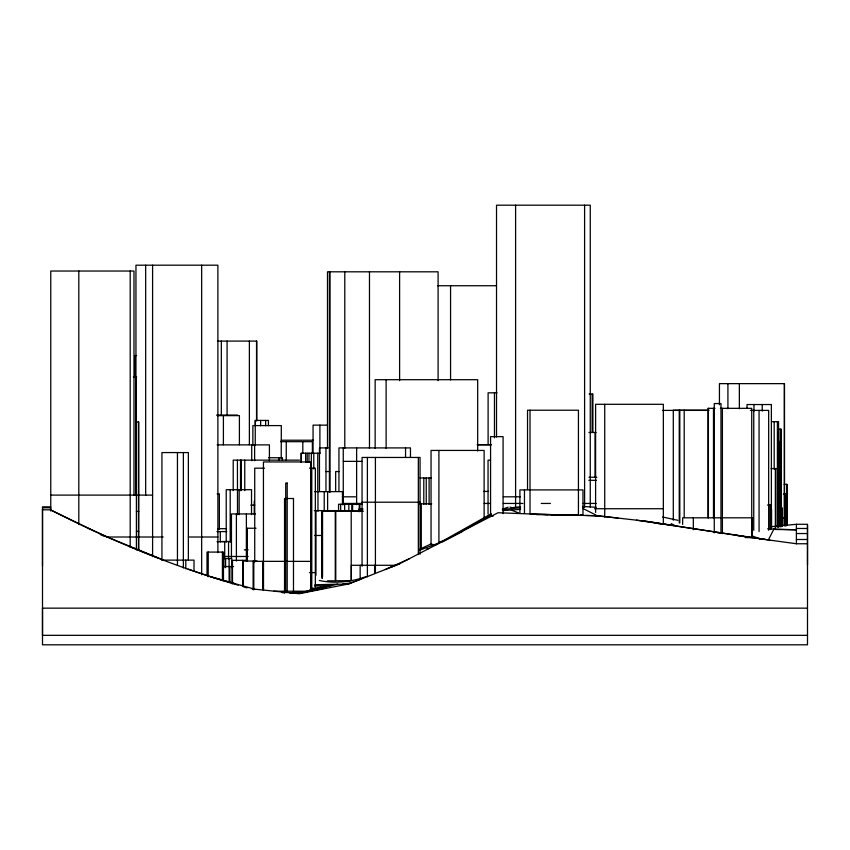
<?xml version="1.0" encoding="UTF-8"?>
<svg xmlns="http://www.w3.org/2000/svg" width="850" height="850" viewBox="0 0 850 850"><rect width="100%" height="100%" fill="white"/><g stroke="black" fill="none" stroke-linecap="round" stroke-linejoin="round"><path stroke-width="1.27" d="M42.5 509.32L42.5 635.332L807.5 635.332M807.5 564.889L807.5 525.194M520.455 506.749L511.881 507.694L511.498 510.17L518.415 512.847M342.667 584.588L342.784 583.971L349.424 583.111M775.678 527.351L773.925 529.072L768.772 539.049L769.803 540.111L636.469 520.179M292.825 592.854L299.168 593.226L307.913 591.26L299.168 593.045L292.836 592.747M491.289 513.697L434.998 545.339M458.745 533.056L491.321 514.643M442.659 541.822L462.623 531.409M409.169 558.875L385.284 569.521M419.921 549.111L431.768 543.628M442.234 541.673L419.624 550.247M390.511 567.449L400.265 563.412M348.022 584.056L361.048 579.084M438.738 542.513L443.487 540.727M344.176 584.279L337.641 584.173L309.209 590.994M502.339 509.171L508.13 507.216M310.154 590.516L330.406 585.618L324.806 585.958L309.91 590.336M365.882 576.651C351.199 581.995 334.507 583.854 319.356 580.476M426.626 549.121L428.644 548.569M306.563 591.271L299.168 592.832L292.623 592.726M307.371 591.579L322.936 588.604M309.453 590.059L314.288 589.103M306.765 592.237L293.314 593.141L299.869 593.045M520.678 507.748L502.488 509.458M771.534 526.649L796.397 524.28L807.5 524.28L807.5 644.81L42.5 644.81L42.5 608.154L807.5 608.154M520.561 509.394L502.934 510.584M317.847 588.072L311.78 588.327M337.641 584.173L314.989 584.758M582.473 506.611L584.619 506.579M314.627 585.979L324.806 585.958M437.527 285.738L496.464 285.738M217.451 341.094L256.764 341.094L256.764 420.771M136.606 355.566L134.746 355.566L134.746 376.709M133.344 376.943L136.691 376.943M497.016 392.828L488.112 392.828L488.112 444.422M589.082 394.06L592.896 394.06L592.896 432.427M715.02 408.329L708.029 408.329L708.029 517.82M720.332 408.329L751.729 408.329L751.729 537.604L745.354 537.604M709.081 410.189L673.296 410.189L673.296 520.242M662.447 410.391L708.539 410.391M750.412 410.391L768.666 410.391L768.666 530.273M216.697 415.055L237.416 415.055M217.249 415.629L239.403 415.629L239.403 444.741M771.556 421.685L778.568 421.685L778.472 527.212L778.377 421.685M327.484 425.138L313.055 425.138L313.055 452.912M777.537 429.154L781.384 429.154L781.384 526.681M588.944 432.469L596.052 432.469M281.191 440.215L313.278 440.215M777.633 441.533L780.056 441.533L780.056 526.384M280.776 441.681L312.386 441.681L312.386 453.549M477.902 444.709L491.013 444.709M217.196 444.879L269.418 444.879L269.418 460.743M477.126 444.794L491.396 444.794M328.291 447.908L319.462 447.908L319.462 491.268M320.248 453.22L301.144 453.22L301.144 462.421M268.568 457.746L282.487 457.746L282.413 460.381M299.455 460.137L233.208 460.137L233.208 490.631M490.599 460.158L488.049 460.158L488.049 514.048M343.262 461.369L361.919 461.369M264.456 468.169L254.734 468.169L254.734 562.062M309.464 468.169L315.339 468.169L315.339 587.191M771.12 468.584L777.707 468.584L777.707 526.469M325.964 471.548L329.609 471.548M338.938 471.548L335.665 471.548L335.665 491.364M588.986 477.222L596.849 477.222M419.964 477.998L431.163 477.998M588.859 480.314L596.487 480.314M784.168 484.33L787.004 484.33L787.004 525.438M483.512 491.428L488.474 491.428M314.755 491.64L343.272 491.64M217.175 493.892L219.374 493.892L219.374 529.348M783.477 494.116L786.091 494.116L786.091 525.778M50.766 495.104L152.596 495.104M342.433 496.814L355.523 496.814M503.296 496.814L520.306 496.814M362.058 502.212L420.059 502.212M342.433 503.444L362.153 503.444M484.139 503.444L490.471 503.444M503.296 503.444L522.92 503.444M541.237 503.444L550.396 503.444M583.111 503.444L596.201 503.444M418.837 503.816L431.726 503.816M362.504 504.263L338.566 504.263L338.566 510.892M767.444 505.049L770.833 505.049L770.854 529.284M250.761 505.123L254.756 505.123M42.5 507.779L50.554 507.779M594.522 508.725L663.34 508.725M363.014 509.001L358.987 509.001L358.987 511.658M770.854 509.394L771.566 509.394L771.566 527.956M42.5 509.766L50.554 509.873L90.823 529.433M314.298 510.616L349.456 510.616M362.982 511.116L335.771 511.116L335.771 580.731L351.209 580.731L351.209 511.116M363.014 511.201L322.108 511.201L322.108 578.191M136.404 511.413L138.762 511.413M255.414 513.942L231.444 513.942L231.444 558.429M536.562 514.643L578.436 514.643L578.436 410.221L527.531 410.221L527.531 489.526M580.38 514.771L582.972 514.771L582.972 489.908L519.903 489.908L519.903 513.464M493.074 516.194L490.567 516.194L490.567 436.645L503.083 436.645L503.083 513.549M781.671 517.724L784.295 517.724M780.162 523.037L781.756 523.037L781.756 525.683M658.123 523.642L663.34 523.642L663.34 404.303L595.606 404.303L595.606 512.454M256.041 528.243L247.074 528.243L247.074 560.798M796.397 528.487L807.5 528.487M217.664 528.689L226.482 528.689M136.404 531.303L138.762 531.303M216.973 531.59L226.748 531.59M717.623 532.833L720.97 532.833L720.97 403.548L714.266 403.548L714.266 532.833M796.397 533.545L807.5 533.545M314.606 535.479L322.161 535.479M106.473 537.009L163.2 537.009M188.403 537.009L217.887 537.009M796.397 539.495L807.5 539.495M221.553 541.514L231.211 541.514M217.048 541.684L224.719 541.684L224.719 558.546M551.714 514.728L597.508 515.716L647.232 521.411L746.672 536.956L796.397 543.756L807.5 543.756M433.659 544.914L431.046 544.914L431.046 450.436L484.128 450.436L484.128 517.352M244.279 549.854L248.157 549.854M224.018 556.484L248.211 556.484M222.562 558.546L231.752 558.546L231.752 567.619M161.936 560.118L194.012 560.118L194.012 571.306M247.562 560.331L232.475 560.331L232.475 583.674M257.093 561.064L242.983 561.064L242.983 585.703M310.632 561.383L253.81 561.34L253.81 589.879M395.962 565.282L351.326 565.282L351.326 580.199M222.615 566.546L233.569 566.546M309.464 572.592L315.339 572.592M327.462 580.816L335.261 580.816L335.261 511.201M273.923 591.218L310.632 591.218L310.632 461.943L263.436 461.943L263.436 589.9L263.436 561.383M281.701 592.482L285.558 592.482M293.261 592.482L300.464 592.482M289.648 592.992L293.484 592.992L293.484 498.514L284.538 498.514L284.538 592.992M775.466 529.476L796.397 529.805L767.614 528.859M282.158 592.546L284.771 592.588M572.645 515.185L530.081 513.963M543.533 514.484L565.951 515.036M585.969 515.472L599.813 515.982M547.782 514.643L498.058 512.731L398.618 564.251L348.893 583.886L299.168 593.736L252.067 588.901M583.111 506.494L596.201 507.259M595.255 515.674L618.099 518.075M644.162 521.061L672.095 525.279M735.133 535.139L750.539 537.476M751.559 535.691L758.891 538.422L765.329 539.495M662.532 517.002L677.832 520.306M254.639 589.167L213.849 577.745L188.201 569.16M210.439 576.597L234.249 583.451M758.859 538.422L759.964 538.751M509.915 507.099L511.881 507.694M238.255 585.204C173.347 566.525 110.723 540.472 50.554 509.873M243.227 586.734L246.957 587.871M162.881 559.81L109.618 538.039L88.676 528.456M132.196 547.549L158.291 558.121M100.279 534.469L103.828 536.138M582.633 508.342L596.137 515.132M671.224 523.621L674.634 525.449M796.397 524.28L796.397 543.798M786.718 484.33L786.718 525.438M785.74 494.116L785.825 525.778M785.453 494.116L785.453 525.778M784.55 525.778L784.497 383.637L719.44 383.637L719.44 404.812M784.348 383.637L784.295 525.576M782.531 517.724L782.531 525.576M782.074 526.118L782.074 507.801L781.798 526.118M780.247 429.154L780.162 527.011M779.811 441.533L779.811 526.384M777.399 421.685L777.399 527.212M777.282 468.584L777.282 526.469M775.359 468.584L775.359 526.469M774.191 421.685L774.191 469.168M771.375 527.521L771.375 404.536L747.012 404.536L747.012 408.51M770.026 505.049L770.026 528.604M762.227 404.536L762.227 411.145M759.061 410.391L759.061 531.59M753.971 404.536L753.971 411.145M753.748 410.391L753.748 530.273M752.388 537.699L752.388 517.809L682.656 517.809L682.656 524.439M739.362 383.637L739.362 408.786M727.919 383.637L727.919 408.786M722.394 408.329L722.394 533.651M713.479 408.329L713.479 517.82M708.39 408.329L708.39 517.82M693.324 517.809L693.324 529.741M684.197 410.189L684.197 517.586M679.809 410.189L679.809 522.888M679.246 410.189L679.246 522.888M604.732 404.303L604.732 517.013M595.032 432.469L595.032 477.286M592.153 394.06L592.121 432.427M590.261 507.216L590.261 205.19L496.527 205.19L496.527 437.006M584.598 205.19L584.598 507.216M530.017 410.221L530.017 513.326M524.461 489.908L524.461 513.464M515.599 205.19L515.599 507.216M494.466 392.828L494.466 437.814M477.679 450.999L477.679 379.706L375.147 379.706L375.147 448.364M450.564 285.738L450.564 379.876M438.908 450.436L438.908 542.289M438.101 380.683L438.101 271.809L327.494 271.809L327.494 448.396M429.101 477.998L429.101 504.443M426.243 477.998L426.243 504.443M423.799 477.998L423.799 504.443M421.292 503.816L421.292 548.314M420.059 554.253L420.059 457.459L362.058 457.459L362.058 566.323M418.338 457.459L418.338 554.551M410.465 457.098L410.465 447.908L338.938 447.908L338.938 491.364M405.546 447.908L405.546 457.098M399.606 271.809L399.606 380.683M386.123 379.706L386.123 448.364M375.413 457.459L375.413 572.868M374.861 565.282L374.861 572.741M369.474 271.809L369.474 448.396M367.391 457.459L367.391 576.799M360.156 565.282L360.156 578.956M359.954 509.001L359.954 511.658M359.89 504.263L359.89 509.564M359.252 504.263L359.252 509.564M356.628 447.908L356.628 504.656M352.623 504.263L352.623 510.892M351.783 504.263L351.783 510.892M348.829 504.263L348.829 510.892M344.792 271.809L344.792 448.396M344.654 504.263L344.654 510.892M343.262 447.908L343.272 504.772M342.465 491.64L342.465 504.772M340.669 504.263L340.669 510.892M330.013 271.809L330.013 492.214M329.418 271.809L329.418 492.214M327.622 491.64L327.622 511.339M325.964 447.908L325.964 491.364M324.222 491.64L324.222 511.339M322.543 511.201L322.543 576.874M322.256 511.201L322.256 578.191M319.908 425.138L319.887 452.912M317.974 491.64L317.974 511.339M317.762 453.22L317.762 491.342M315.977 510.616L315.977 575.259M313.788 453.22L313.788 468.998M311.78 468.169L311.78 588.508M311.355 453.22L311.355 468.998M308.975 453.22L308.975 462.421M307.201 453.22L307.201 462.421M305.628 453.22L305.628 462.421M302.812 441.681L302.812 453.549M301.293 453.22L301.293 462.421M286.259 441.681L286.248 460.137M281.223 458.501L281.318 425.595L252.864 425.595L252.864 445.336M279.108 457.746L279.066 460.381M268.419 425.712L268.441 420.431L255.234 420.431L255.255 445.336M265.657 420.431L265.646 425.712M263.054 561.34L263.054 589.879M260.642 420.431L260.61 425.712M256.541 341.094L256.541 420.771M255.34 420.431L255.34 425.712M254.617 444.879L254.617 460.743M254.256 501.224L254.256 514.378M253.119 561.064L253.119 589.592M251.717 444.879L251.717 460.743M251.526 514.643L251.526 489.696L226.227 489.696L226.227 542.226M249.379 341.094L249.379 444.678M247.233 528.243L247.233 560.798M246.373 513.942L246.373 561.043M244.758 460.137L244.758 490.631M242.813 560.331L242.813 586.266M241.23 460.137L241.23 490.631M240.518 460.137L240.518 490.631M239.148 489.696L239.148 514.643M237.416 460.137L237.522 514.643M236.396 513.942L236.396 561.043M232.071 566.546L232.071 583.78M230.201 489.696L230.201 542.226M229.851 566.546L229.851 582.452M229.086 558.546L229.128 582.452M228.554 541.514L228.554 558.758M227.088 341.094L227.088 415.459M225.611 558.546L225.611 567.619M225.186 558.546L225.186 567.619M223.476 580.624L223.476 552.086L207.018 552.086L207.018 575.439M223.401 415.629L223.401 444.741M222.424 552.086L222.424 580.624M221.329 341.094L221.329 415.459M220.299 531.59L220.299 542.056M217.887 552.702L217.887 265.189L135.957 265.189L135.957 495.422M208.239 552.086L208.208 576.736M201.663 265.189L201.663 574.823M188.36 559.969L188.36 452.572L161.936 452.572L161.936 559.969M185.799 560.118L185.799 568.82M183.366 452.572L183.366 567.928M177.448 452.572L177.448 565.271M152.596 265.189L152.596 556.633M145.669 265.189L145.669 495.422M138.762 549.876L138.762 421.919L136.404 421.919L136.404 549.876M138.454 421.919L138.454 549.876M135.809 376.943L135.809 494.955M134.895 355.566L134.895 376.709M133.981 495.38L133.981 271.033L50.766 271.033L50.766 510.935M130.188 271.033L130.188 547.474M78.816 271.033L78.816 524.588M50.554 510.584L50.554 506.823L42.5 506.823L42.5 566.164M287.204 483.076L285.728 483.076L285.728 592.471L287.204 592.471L287.204 483.076M285.239 592.386L281.435 592.216L285.217 592.397"/></g></svg>
